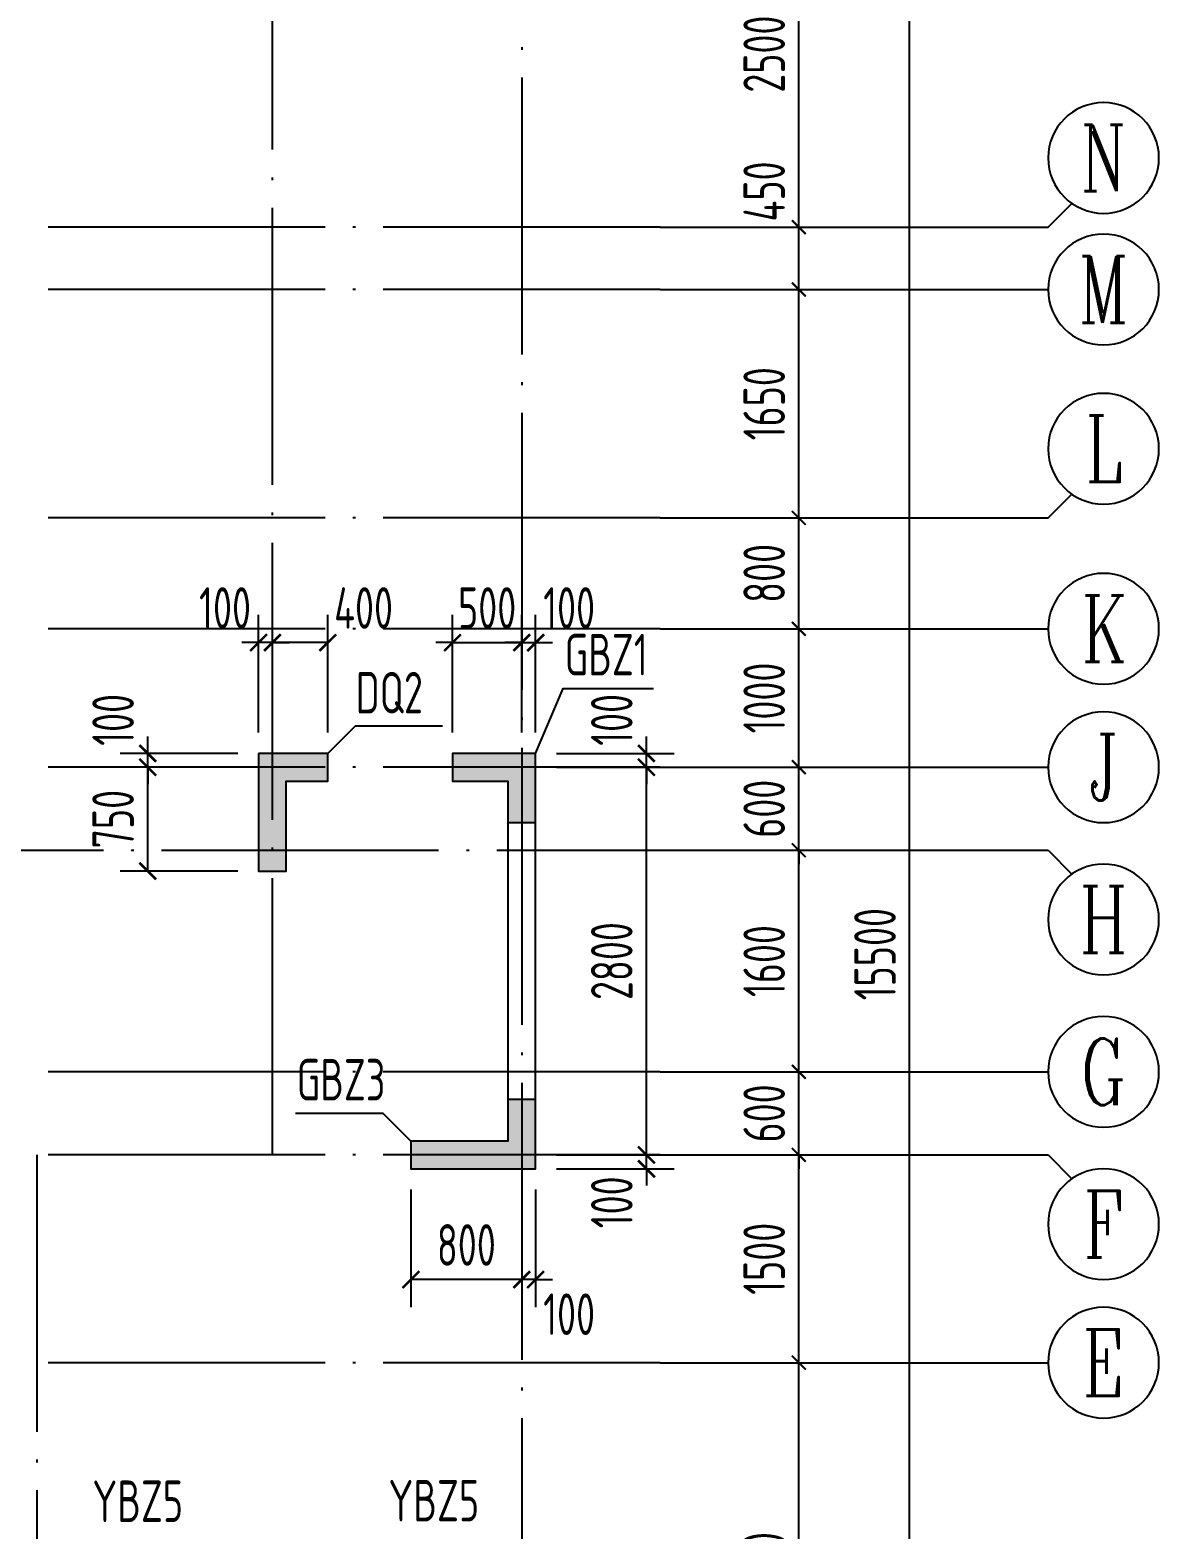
# Model space of a CAD drawing. Extents: x -1058961 to 23600, y -449123 to 2751847.
# Drawn here: x -398511 to -390361, y -45937 to -35105 of the extents above; entities that cross this region are included whole.
import ezdxf
from ezdxf.enums import TextEntityAlignment as Align

# ---------------------------------------------------------------- set-up
doc = ezdxf.new("R2010")
doc.units = 0
doc.header["$LTSCALE"] = 1000
doc.linetypes.add('DOTE', pattern=[2.42, 2, -0.2, 0.02, -0.2])
doc.layers.get('0').update_dxf_attribs({"linetype": 'CONTINUOUS'})
doc.layers.get('DEFPOINTS').update_dxf_attribs({"linetype": 'CONTINUOUS'})
for name, color, linetype in [('A-AXIS', 1, 'CONTINUOUS'), ('A-DOTE', 10, 'DOTE'), ('AXIS_NUM', 7, 'CONTINUOUS'), ('S-Q墙实线', 6, 'CONTINUOUS'), ('S-Q墙标注', 3, 'CONTINUOUS'), ('S-X详图填充', 252, 'CONTINUOUS'), ('S-X详图实线', 4, 'CONTINUOUS'), ('S-Y一般标注', 3, 'CONTINUOUS'), ('S-Z柱编号', 6, 'CONTINUOUS')]:
    doc.layers.add(name, color=color, linetype=linetype)
doc.styles.add('TSSD_Axis', font='complex.shx', dxfattribs={"width": 0.7, "bigfont": 'hztxt.shx'})
doc.styles.add('TSSD_DIMENSION', font='Tssdeng.shx', dxfattribs={"width": 0.7, "bigfont": 'tssdchn.shx'})
doc.styles.add('TSSD_REIN', font='tssdeng.shx', dxfattribs={"width": 0.7, "height": 300, "bigfont": 'tssdchn.shx'})
doc.styles.add('结构文字', font='zstxt.shx', dxfattribs={"width": 0.7, "bigfont": 'zshz.shx'})
doc.dimstyles.new('STRUCK', dxfattribs={"dimtxt": 400, "dimasz": 121, "dimexe": 200, "dimexo": 150, "dimgap": 115, "dimtad": 1, "dimdec": 0, "dimdsep": 46, "dimtxsty": '结构文字', "dimblk": 'ARCHTICK', "dimcen": 400, "dimclrd": 3, "dimclre": 3, "dimclrt": 7, "dimadec": 0, "dimazin": 0, "dimtfac": 1, "dimtdec": 0, "dimtix": 1, "dimtmove": 2, "dimatfit": 3, "dimldrblk": '_DIMX', "dimfxl": 0, "dimtolj": 1, "dimtzin": 0, "dimarcsym": 0})
doc.dimstyles.new('TSSD_100_100', dxfattribs={"dimtxt": 300, "dimasz": 100, "dimexe": 100, "dimexo": 250, "dimgap": 100, "dimtad": 1, "dimdec": 0, "dimzin": 0, "dimdsep": 46, "dimtxsty": 'TSSD_DIMENSION', "dimblk": 'ARCHTICK', "dimcen": 0, "dimdle": 100, "dimclrt": 7, "dimadec": 0, "dimazin": 0, "dimtfac": 1, "dimtdec": 0, "dimtix": 1, "dimtmove": 2, "dimatfit": 3, "dimldrblk": 'ARCHTICK', "dimfxl": 0, "dimtolj": 1, "dimtzin": 0, "dimarcsym": 0})

# ---------------------------------------------------------------- blocks, each defined once
blk = doc.blocks.new('ts_axno')
at = {"color": 0, "linetype": 'ByBlock', "lineweight": -2}
blk.add_circle((0, 0), 0.5, dxfattribs=at)
at = {"color": 0, "linetype": 'ByBlock', "lineweight": -2, "style": 'TSSD_Axis', "width": 0.7}
blk.add_attdef('A', text='', height=0.6, dxfattribs=at).set_placement((0, 0), align=Align.MIDDLE_CENTER)
blk = doc.blocks.new('_ArchTick')
at = {"color": 0, "linetype": 'ByBlock', "const_width": 0.15}
blk.add_lwpolyline([(-0.5, -0.5), (0.5, 0.5)], dxfattribs=at)
blk = doc.blocks.new('*D3182')
at = {"layer": 'DEFPOINTS', "color": 0}
for p in [(55600, 10900), (56600, 10900), (55600, 9400)]:
    blk.add_point(p, dxfattribs=at)
at = {"layer": 'S-Y一般标注', "color": 0, "lineweight": -2}
for p, q in [((56600, 9300), (56600, 11000)), ((55850, 10900), (56700, 10900)), ((55850, 9400), (56700, 9400))]:
    blk.add_line(p, q, dxfattribs=at)
at = {"layer": 'S-Y一般标注', "color": 0, "lineweight": -2, "xscale": 100, "yscale": 100, "zscale": 100}
for p, rotation in [((56600, 10900), 90), ((56600, 9400), 270)]:
    blk.add_blockref('_ArchTick', p, dxfattribs=dict(at, rotation=rotation))
at = {"layer": 'S-Y一般标注', "color": 7, "insert": (56350, 10150), "char_height": 300, "attachment_point": 5, "rotation": 90, "style": 'TSSD_DIMENSION'}
blk.add_mtext('\\A1;1500', dxfattribs=at)
blk = doc.blocks.new('*D3183')
at = {"layer": 'DEFPOINTS', "color": 0}
for p in [(55600, 11500), (56600, 11500), (55600, 10900)]:
    blk.add_point(p, dxfattribs=at)
at = {"layer": 'S-Y一般标注', "color": 0, "lineweight": -2}
for p, q in [((56600, 11500), (56600, 11600)), ((55850, 11500), (56700, 11500)), ((56600, 10900), (56600, 11500)), ((55850, 10900), (56700, 10900)), ((56600, 10900), (56600, 10800))]:
    blk.add_line(p, q, dxfattribs=at)
at = {"layer": 'S-Y一般标注', "color": 0, "lineweight": -2, "xscale": 100, "yscale": 100, "zscale": 100}
for p, rotation in [((56600, 11500), 270), ((56600, 10900), 90)]:
    blk.add_blockref('_ArchTick', p, dxfattribs=dict(at, rotation=rotation))
at = {"layer": 'S-Y一般标注', "color": 7, "insert": (56350, 11200), "char_height": 300, "attachment_point": 5, "rotation": 90, "style": 'TSSD_DIMENSION'}
blk.add_mtext('\\A1;600', dxfattribs=at)
blk = doc.blocks.new('*D3184')
at = {"layer": 'DEFPOINTS', "color": 0}
for p in [(55600, 13100), (56600, 13100), (55600, 11500)]:
    blk.add_point(p, dxfattribs=at)
at = {"layer": 'S-Y一般标注', "color": 0, "lineweight": -2}
for p, q in [((56600, 11400), (56600, 13200)), ((55850, 13100), (56700, 13100)), ((55850, 11500), (56700, 11500))]:
    blk.add_line(p, q, dxfattribs=at)
at = {"layer": 'S-Y一般标注', "color": 0, "lineweight": -2, "xscale": 100, "yscale": 100, "zscale": 100}
for p, rotation in [((56600, 13100), 90), ((56600, 11500), 270)]:
    blk.add_blockref('_ArchTick', p, dxfattribs=dict(at, rotation=rotation))
at = {"layer": 'S-Y一般标注', "color": 7, "insert": (56350, 12300), "char_height": 300, "attachment_point": 5, "rotation": 90, "style": 'TSSD_DIMENSION'}
blk.add_mtext('\\A1;1600', dxfattribs=at)
blk = doc.blocks.new('*D3185')
at = {"layer": 'DEFPOINTS', "color": 0}
for p in [(55600, 13700), (56600, 13700), (55600, 13100)]:
    blk.add_point(p, dxfattribs=at)
at = {"layer": 'S-Y一般标注', "color": 0, "lineweight": -2}
for p, q in [((56600, 13700), (56600, 13800)), ((55850, 13700), (56700, 13700)), ((56600, 13100), (56600, 13700)), ((55850, 13100), (56700, 13100)), ((56600, 13100), (56600, 13000))]:
    blk.add_line(p, q, dxfattribs=at)
at = {"layer": 'S-Y一般标注', "color": 0, "lineweight": -2, "xscale": 100, "yscale": 100, "zscale": 100}
for p, rotation in [((56600, 13700), 270), ((56600, 13100), 90)]:
    blk.add_blockref('_ArchTick', p, dxfattribs=dict(at, rotation=rotation))
at = {"layer": 'S-Y一般标注', "color": 7, "insert": (56350, 13400), "char_height": 300, "attachment_point": 5, "rotation": 90, "style": 'TSSD_DIMENSION'}
blk.add_mtext('\\A1;600', dxfattribs=at)
blk = doc.blocks.new('*D3186')
at = {"layer": 'DEFPOINTS', "color": 0}
for p in [(55600, 14700), (56600, 14700), (55600, 13700)]:
    blk.add_point(p, dxfattribs=at)
at = {"layer": 'S-Y一般标注', "color": 0, "lineweight": -2}
for p, q in [((56600, 13600), (56600, 14800)), ((55850, 14700), (56700, 14700)), ((55850, 13700), (56700, 13700))]:
    blk.add_line(p, q, dxfattribs=at)
at = {"layer": 'S-Y一般标注', "color": 0, "lineweight": -2, "xscale": 100, "yscale": 100, "zscale": 100}
for p, rotation in [((56600, 14700), 90), ((56600, 13700), 270)]:
    blk.add_blockref('_ArchTick', p, dxfattribs=dict(at, rotation=rotation))
at = {"layer": 'S-Y一般标注', "color": 7, "insert": (56350, 14200), "char_height": 300, "attachment_point": 5, "rotation": 90, "style": 'TSSD_DIMENSION'}
blk.add_mtext('\\A1;1000', dxfattribs=at)
blk = doc.blocks.new('*D3187')
at = {"layer": 'DEFPOINTS', "color": 0}
for p in [(55600, 20100), (57400, 20100), (55600, 4600)]:
    blk.add_point(p, dxfattribs=at)
at = {"layer": 'S-Y一般标注', "color": 0, "lineweight": -2}
for p, q in [((57400, 4500), (57400, 20200)), ((55850, 20100), (57500, 20100)), ((55850, 4600), (57500, 4600))]:
    blk.add_line(p, q, dxfattribs=at)
at = {"layer": 'S-Y一般标注', "color": 0, "lineweight": -2, "xscale": 100, "yscale": 100, "zscale": 100}
for p, rotation in [((57400, 20100), 90), ((57400, 4600), 270)]:
    blk.add_blockref('_ArchTick', p, dxfattribs=dict(at, rotation=rotation))
at = {"layer": 'S-Y一般标注', "color": 7, "insert": (57150, 12350), "char_height": 300, "attachment_point": 5, "rotation": 90, "style": 'TSSD_DIMENSION'}
blk.add_mtext('\\A1;15500', dxfattribs=at)
blk = doc.blocks.new('*D3188')
at = {"layer": 'DEFPOINTS', "color": 0}
for p in [(55600, 15500), (56600, 15500), (55600, 14700)]:
    blk.add_point(p, dxfattribs=at)
at = {"layer": 'S-Y一般标注', "color": 0, "lineweight": -2}
for p, q in [((56600, 14600), (56600, 15600)), ((55850, 15500), (56700, 15500)), ((55850, 14700), (56700, 14700))]:
    blk.add_line(p, q, dxfattribs=at)
at = {"layer": 'S-Y一般标注', "color": 0, "lineweight": -2, "xscale": 100, "yscale": 100, "zscale": 100}
for p, rotation in [((56600, 15500), 90), ((56600, 14700), 270)]:
    blk.add_blockref('_ArchTick', p, dxfattribs=dict(at, rotation=rotation))
at = {"layer": 'S-Y一般标注', "color": 7, "insert": (56350, 15100), "char_height": 300, "attachment_point": 5, "rotation": 90, "style": 'TSSD_DIMENSION'}
blk.add_mtext('\\A1;800', dxfattribs=at)
blk = doc.blocks.new('*D3189')
at = {"layer": 'DEFPOINTS', "color": 0}
for p in [(55600, 17600), (56600, 17600), (55600, 17150)]:
    blk.add_point(p, dxfattribs=at)
at = {"layer": 'S-Y一般标注', "color": 0, "lineweight": -2}
for p, q in [((56600, 17050), (56600, 17700)), ((55850, 17600), (56700, 17600)), ((55850, 17150), (56700, 17150))]:
    blk.add_line(p, q, dxfattribs=at)
at = {"layer": 'S-Y一般标注', "color": 0, "lineweight": -2, "xscale": 100, "yscale": 100, "zscale": 100}
for p, rotation in [((56600, 17600), 90), ((56600, 17150), 270)]:
    blk.add_blockref('_ArchTick', p, dxfattribs=dict(at, rotation=rotation))
at = {"layer": 'S-Y一般标注', "color": 7, "insert": (56350, 17858), "char_height": 300, "attachment_point": 5, "rotation": 90, "style": 'TSSD_DIMENSION'}
blk.add_mtext('\\A1;450', dxfattribs=at)
blk = doc.blocks.new('*D3190')
at = {"layer": 'DEFPOINTS', "color": 0}
for p in [(55600, 20100), (56600, 20100), (55600, 17600)]:
    blk.add_point(p, dxfattribs=at)
at = {"layer": 'S-Y一般标注', "color": 0, "lineweight": -2}
for p, q in [((56600, 17500), (56600, 20200)), ((55850, 20100), (56700, 20100)), ((55850, 17600), (56700, 17600))]:
    blk.add_line(p, q, dxfattribs=at)
at = {"layer": 'S-Y一般标注', "color": 0, "lineweight": -2, "xscale": 100, "yscale": 100, "zscale": 100}
for p, rotation in [((56600, 20100), 90), ((56600, 17600), 270)]:
    blk.add_blockref('_ArchTick', p, dxfattribs=dict(at, rotation=rotation))
at = {"layer": 'S-Y一般标注', "color": 7, "insert": (56350, 18850), "char_height": 300, "attachment_point": 5, "rotation": 90, "style": 'TSSD_DIMENSION'}
blk.add_mtext('\\A1;2500', dxfattribs=at)
blk = doc.blocks.new('*D3192')
at = {"layer": 'DEFPOINTS', "color": 0}
for p in [(55600, 9400), (56600, 9400), (55600, 6400)]:
    blk.add_point(p, dxfattribs=at)
at = {"layer": 'S-Y一般标注', "color": 0, "lineweight": -2}
for p, q in [((56600, 6300), (56600, 9500)), ((55850, 9400), (56700, 9400)), ((55850, 6400), (56700, 6400))]:
    blk.add_line(p, q, dxfattribs=at)
at = {"layer": 'S-Y一般标注', "color": 0, "lineweight": -2, "xscale": 100, "yscale": 100, "zscale": 100}
for p, rotation in [((56600, 9400), 90), ((56600, 6400), 270)]:
    blk.add_blockref('_ArchTick', p, dxfattribs=dict(at, rotation=rotation))
at = {"layer": 'S-Y一般标注', "color": 7, "insert": (56350, 7900), "char_height": 300, "attachment_point": 5, "rotation": 90, "style": 'TSSD_DIMENSION'}
blk.add_mtext('\\A1;3000', dxfattribs=at)
blk = doc.blocks.new('*D3193')
at = {"layer": 'DEFPOINTS', "color": 0}
for p in [(55600, 17150), (56600, 17150), (55600, 15500)]:
    blk.add_point(p, dxfattribs=at)
at = {"layer": 'S-Y一般标注', "color": 0, "lineweight": -2}
for p, q in [((56600, 15400), (56600, 17250)), ((55850, 17150), (56700, 17150)), ((55850, 15500), (56700, 15500))]:
    blk.add_line(p, q, dxfattribs=at)
at = {"layer": 'S-Y一般标注', "color": 0, "lineweight": -2, "xscale": 100, "yscale": 100, "zscale": 100}
for p, rotation in [((56600, 17150), 90), ((56600, 15500), 270)]:
    blk.add_blockref('_ArchTick', p, dxfattribs=dict(at, rotation=rotation))
at = {"layer": 'S-Y一般标注', "color": 7, "insert": (56350, 16325), "char_height": 300, "attachment_point": 5, "rotation": 90, "style": 'TSSD_DIMENSION'}
blk.add_mtext('\\A1;1650', dxfattribs=at)
blk = doc.blocks.new('*D488')
at = {"layer": 'DEFPOINTS', "color": 0}
for p in [(-394861, -43229), (-394861, -43329), (-394061, -43229)]:
    blk.add_point(p, dxfattribs=at)
at = {"layer": 'S-Q墙标注', "color": 3, "lineweight": -2}
for p, q in [((-394061, -43229), (-394061, -43108)), ((-394711, -43229), (-393861, -43229)), ((-394711, -43329), (-393861, -43329)), ((-394061, -43329), (-394061, -43229)), ((-394061, -43329), (-394061, -43450))]:
    blk.add_line(p, q, dxfattribs=at)
at = {"layer": 'S-Q墙标注', "color": 3, "lineweight": -2, "xscale": 121, "yscale": 121, "zscale": 121}
for p, rotation in [((-394061, -43229), 270), ((-394061, -43329), 90)]:
    blk.add_blockref('_ArchTick', p, dxfattribs=dict(at, rotation=rotation))
at = {"layer": 'S-Q墙标注', "color": 7, "insert": (-394311, -43571), "char_height": 300, "attachment_point": 5, "rotation": 90, "style": 'TSSD_REIN'}
blk.add_mtext('\\A1;100', dxfattribs=at)
blk = doc.blocks.new('_DIMX')
blk.add_line((-150, 0), (150, 0))
at = {"const_width": 50}
blk.add_lwpolyline([(-70, -70), (70, 70)], dxfattribs=at)
blk = doc.blocks.new('*D489')
at = {"layer": 'DEFPOINTS', "color": 0}
for p in [(-394861, -40429), (-394061, -40429), (-394861, -43229)]:
    blk.add_point(p, dxfattribs=at)
at = {"layer": 'S-Q墙标注', "color": 3, "lineweight": -2}
for p, q in [((-394711, -40429), (-393861, -40429)), ((-394061, -43229), (-394061, -40429)), ((-394711, -43229), (-393861, -43229))]:
    blk.add_line(p, q, dxfattribs=at)
at = {"layer": 'S-Q墙标注', "color": 3, "lineweight": -2, "xscale": 121, "yscale": 121, "zscale": 121}
for p, rotation in [((-394061, -40429), 90), ((-394061, -43229), 270)]:
    blk.add_blockref('_ArchTick', p, dxfattribs=dict(at, rotation=rotation))
at = {"layer": 'S-Q墙标注', "color": 7, "insert": (-394311, -41829), "char_height": 300, "attachment_point": 5, "rotation": 90, "style": 'TSSD_REIN'}
blk.add_mtext('\\A1;2800', dxfattribs=at)
blk = doc.blocks.new('*D490')
at = {"layer": 'DEFPOINTS', "color": 0}
for p in [(-394861, -40329), (-394061, -40329), (-394861, -40429)]:
    blk.add_point(p, dxfattribs=at)
at = {"layer": 'S-Q墙标注', "color": 3, "lineweight": -2}
for p, q in [((-394061, -40329), (-394061, -40208)), ((-394711, -40329), (-393861, -40329)), ((-394061, -40429), (-394061, -40329)), ((-394711, -40429), (-393861, -40429)), ((-394061, -40429), (-394061, -40550))]:
    blk.add_line(p, q, dxfattribs=at)
at = {"layer": 'S-Q墙标注', "color": 3, "lineweight": -2, "xscale": 121, "yscale": 121, "zscale": 121}
for p, rotation in [((-394061, -40329), 270), ((-394061, -40429), 90)]:
    blk.add_blockref('_ArchTick', p, dxfattribs=dict(at, rotation=rotation))
at = {"layer": 'S-Q墙标注', "color": 7, "insert": (-394311, -40087), "char_height": 300, "attachment_point": 5, "rotation": 90, "style": 'TSSD_REIN'}
blk.add_mtext('\\A1;100', dxfattribs=at)
blk = doc.blocks.new('*D491')
at = {"layer": 'DEFPOINTS', "color": 0}
for p in [(-394961, -43329), (-394861, -43329), (-394961, -44129)]:
    blk.add_point(p, dxfattribs=at)
at = {"layer": 'S-Q墙标注', "color": 3, "lineweight": -2}
for p, q in [((-394961, -43479), (-394961, -44329)), ((-394861, -43479), (-394861, -44329)), ((-394961, -44129), (-395082, -44129)), ((-394861, -44129), (-394961, -44129)), ((-394861, -44129), (-394740, -44129))]:
    blk.add_line(p, q, dxfattribs=at)
at = {"layer": 'S-Q墙标注', "color": 3, "lineweight": -2, "xscale": 121, "yscale": 121, "zscale": 121}
blk.add_blockref('_ArchTick', (-394961, -44129), dxfattribs=at)
at = {"layer": 'S-Q墙标注', "color": 3, "lineweight": -2, "xscale": 121, "yscale": 121, "zscale": 121, "rotation": 180}
blk.add_blockref('_ArchTick', (-394861, -44129), dxfattribs=at)
at = {"layer": 'S-Q墙标注', "color": 7, "insert": (-394619, -44379), "char_height": 300, "attachment_point": 5, "style": 'TSSD_REIN'}
blk.add_mtext('\\A1;100', dxfattribs=at)
blk = doc.blocks.new('*D492')
at = {"layer": 'DEFPOINTS', "color": 0}
for p in [(-395761, -43329), (-394961, -43329), (-395761, -44129)]:
    blk.add_point(p, dxfattribs=at)
at = {"layer": 'S-Q墙标注', "color": 3, "lineweight": -2}
for p, q in [((-395761, -43479), (-395761, -44329)), ((-394961, -43479), (-394961, -44329)), ((-394961, -44129), (-395761, -44129))]:
    blk.add_line(p, q, dxfattribs=at)
at = {"layer": 'S-Q墙标注', "color": 3, "lineweight": -2, "xscale": 121, "yscale": 121, "zscale": 121, "rotation": 180}
blk.add_blockref('_ArchTick', (-395761, -44129), dxfattribs=at)
at = {"layer": 'S-Q墙标注', "color": 3, "lineweight": -2, "xscale": 121, "yscale": 121, "zscale": 121}
blk.add_blockref('_ArchTick', (-394961, -44129), dxfattribs=at)
at = {"layer": 'S-Q墙标注', "color": 7, "insert": (-395361, -43879), "char_height": 300, "attachment_point": 5, "style": 'TSSD_REIN'}
blk.add_mtext('\\A1;800', dxfattribs=at)
blk = doc.blocks.new('*D495')
at = {"layer": 'DEFPOINTS', "color": 0}
for p in [(-394961, -39529), (-395461, -40329), (-394961, -40329)]:
    blk.add_point(p, dxfattribs=at)
at = {"layer": 'S-Q墙标注', "color": 3, "lineweight": -2}
for p, q in [((-395461, -40179), (-395461, -39329)), ((-394961, -40179), (-394961, -39329)), ((-395461, -39529), (-395582, -39529)), ((-395461, -39529), (-394961, -39529)), ((-394961, -39529), (-394840, -39529))]:
    blk.add_line(p, q, dxfattribs=at)
at = {"layer": 'S-Q墙标注', "color": 3, "lineweight": -2, "xscale": 121, "yscale": 121, "zscale": 121}
blk.add_blockref('_ArchTick', (-395461, -39529), dxfattribs=at)
at = {"layer": 'S-Q墙标注', "color": 3, "lineweight": -2, "xscale": 121, "yscale": 121, "zscale": 121, "rotation": 180}
blk.add_blockref('_ArchTick', (-394961, -39529), dxfattribs=at)
at = {"layer": 'S-Q墙标注', "color": 7, "insert": (-395211, -39279), "char_height": 300, "attachment_point": 5, "style": 'TSSD_REIN'}
blk.add_mtext('\\A1;500', dxfattribs=at)
blk = doc.blocks.new('*D496')
at = {"layer": 'DEFPOINTS', "color": 0}
for p in [(-394861, -39529), (-394961, -40329), (-394861, -40329)]:
    blk.add_point(p, dxfattribs=at)
at = {"layer": 'S-Q墙标注', "color": 3, "lineweight": -2}
for p, q in [((-394961, -40179), (-394961, -39329)), ((-394861, -40179), (-394861, -39329)), ((-394961, -39529), (-395082, -39529)), ((-394961, -39529), (-394861, -39529)), ((-394861, -39529), (-394740, -39529))]:
    blk.add_line(p, q, dxfattribs=at)
at = {"layer": 'S-Q墙标注', "color": 3, "lineweight": -2, "xscale": 121, "yscale": 121, "zscale": 121}
blk.add_blockref('_ArchTick', (-394961, -39529), dxfattribs=at)
at = {"layer": 'S-Q墙标注', "color": 3, "lineweight": -2, "xscale": 121, "yscale": 121, "zscale": 121, "rotation": 180}
blk.add_blockref('_ArchTick', (-394861, -39529), dxfattribs=at)
at = {"layer": 'S-Q墙标注', "color": 7, "insert": (-394619, -39279), "char_height": 300, "attachment_point": 5, "style": 'TSSD_REIN'}
blk.add_mtext('\\A1;100', dxfattribs=at)
blk = doc.blocks.new('*D507')
at = {"layer": 'DEFPOINTS', "color": 0}
for p in [(-397661, -40429), (-396861, -40429), (-396861, -41179)]:
    blk.add_point(p, dxfattribs=at)
at = {"layer": 'S-Q墙标注', "color": 3, "lineweight": -2}
for p, q in [((-397011, -40429), (-397861, -40429)), ((-397661, -41179), (-397661, -40429)), ((-397011, -41179), (-397861, -41179))]:
    blk.add_line(p, q, dxfattribs=at)
at = {"layer": 'S-Q墙标注', "color": 3, "lineweight": -2, "xscale": 121, "yscale": 121, "zscale": 121}
for p, rotation in [((-397661, -40429), 90), ((-397661, -41179), 270)]:
    blk.add_blockref('_ArchTick', p, dxfattribs=dict(at, rotation=rotation))
at = {"layer": 'S-Q墙标注', "color": 7, "insert": (-397911, -40804), "char_height": 300, "attachment_point": 5, "rotation": 90, "style": 'TSSD_REIN'}
blk.add_mtext('\\A1;750', dxfattribs=at)
blk = doc.blocks.new('*D508')
at = {"layer": 'DEFPOINTS', "color": 0}
for p in [(-397661, -40329), (-396861, -40329), (-396861, -40429)]:
    blk.add_point(p, dxfattribs=at)
at = {"layer": 'S-Q墙标注', "color": 3, "lineweight": -2}
for p, q in [((-397661, -40329), (-397661, -40208)), ((-397011, -40329), (-397861, -40329)), ((-397661, -40429), (-397661, -40329)), ((-397011, -40429), (-397861, -40429)), ((-397661, -40429), (-397661, -40550))]:
    blk.add_line(p, q, dxfattribs=at)
at = {"layer": 'S-Q墙标注', "color": 3, "lineweight": -2, "xscale": 121, "yscale": 121, "zscale": 121}
for p, rotation in [((-397661, -40329), 270), ((-397661, -40429), 90)]:
    blk.add_blockref('_ArchTick', p, dxfattribs=dict(at, rotation=rotation))
at = {"layer": 'S-Q墙标注', "color": 7, "insert": (-397911, -40087), "char_height": 300, "attachment_point": 5, "rotation": 90, "style": 'TSSD_REIN'}
blk.add_mtext('\\A1;100', dxfattribs=at)
blk = doc.blocks.new('*D509')
at = {"layer": 'DEFPOINTS', "color": 0}
for p in [(-396761, -39529), (-396761, -40329), (-396361, -40329)]:
    blk.add_point(p, dxfattribs=at)
at = {"layer": 'S-Q墙标注', "color": 3, "lineweight": -2}
for p, q in [((-396761, -40179), (-396761, -39329)), ((-396361, -40179), (-396361, -39329)), ((-396361, -39529), (-396761, -39529))]:
    blk.add_line(p, q, dxfattribs=at)
at = {"layer": 'S-Q墙标注', "color": 3, "lineweight": -2, "xscale": 121, "yscale": 121, "zscale": 121, "rotation": 180}
blk.add_blockref('_ArchTick', (-396761, -39529), dxfattribs=at)
at = {"layer": 'S-Q墙标注', "color": 3, "lineweight": -2, "xscale": 121, "yscale": 121, "zscale": 121}
blk.add_blockref('_ArchTick', (-396361, -39529), dxfattribs=at)
at = {"layer": 'S-Q墙标注', "color": 7, "insert": (-396103, -39279), "char_height": 300, "attachment_point": 5, "style": 'TSSD_REIN'}
blk.add_mtext('\\A1;400', dxfattribs=at)
blk = doc.blocks.new('*D510')
at = {"layer": 'DEFPOINTS', "color": 0}
for p in [(-396861, -39529), (-396861, -40329), (-396761, -40329)]:
    blk.add_point(p, dxfattribs=at)
at = {"layer": 'S-Q墙标注', "color": 3, "lineweight": -2}
for p, q in [((-396861, -40179), (-396861, -39329)), ((-396761, -40179), (-396761, -39329)), ((-396861, -39529), (-396982, -39529)), ((-396761, -39529), (-396861, -39529)), ((-396761, -39529), (-396640, -39529))]:
    blk.add_line(p, q, dxfattribs=at)
at = {"layer": 'S-Q墙标注', "color": 3, "lineweight": -2, "xscale": 121, "yscale": 121, "zscale": 121}
blk.add_blockref('_ArchTick', (-396861, -39529), dxfattribs=at)
at = {"layer": 'S-Q墙标注', "color": 3, "lineweight": -2, "xscale": 121, "yscale": 121, "zscale": 121, "rotation": 180}
blk.add_blockref('_ArchTick', (-396761, -39529), dxfattribs=at)
at = {"layer": 'S-Q墙标注', "color": 7, "insert": (-397103, -39279), "char_height": 300, "attachment_point": 5, "style": 'TSSD_REIN'}
blk.add_mtext('\\A1;100', dxfattribs=at)
blk = doc.blocks.new('20210726.16350016')
at = {"layer": 'A-AXIS'}
for p, q in [((58400, 17600), (58571.6, 17771.7)), ((55600, 17600), (58400, 17600)), ((55600, 17150), (58400, 17150)), ((58400, 15500), (58571.6, 15671.7)), ((55600, 15500), (58400, 15500)), ((55600, 14700), (58400, 14700)), ((55600, 13700), (58400, 13700)), ((55600, 13100.3), (58400, 13100.3)), ((58400, 13100.3), (58571.6, 12928.7)), ((55600, 11500), (58400, 11500)), ((55600, 10900), (58400, 10900)), ((58400, 10900), (58571.6, 10728.4)), ((55600, 9400), (58400, 9400))]:
    blk.add_line(p, q, dxfattribs=at)
at = {"layer": 'A-DOTE'}
for p, q in [((52800, 10900), (52800, 21100)), ((54600, 21100), (54600, 3600)), ((55600, 17600), (3600, 17600)), ((55600, 17150), (3600, 17150)), ((55600, 15500), (3600, 15500)), ((55600, 14700), (3600, 14700)), ((55600, 13700), (3600, 13700)), ((3600, 13100.3), (55600, 13100.3)), ((55600, 11500), (3600, 11500)), ((55600, 10900), (3600, 10900)), ((51100, 10900), (51100, 3600)), ((55600, 9400), (3600, 9400))]:
    blk.add_line(p, q, dxfattribs=at)
at = {"layer": 'A-AXIS'}
ref = blk.add_blockref('ts_axno', (58800, 18100), dxfattribs=dict(at, xscale=-800, yscale=800, zscale=800))
ref.add_attrib('G', 'N', dxfattribs={"layer": 'AXIS_NUM', "height": 480, "style": 'TSSD_Axis', "width": 0.7}).set_placement((58800, 18100), align=Align.MIDDLE_CENTER)
ref = blk.add_blockref('ts_axno', (58800, 17150), dxfattribs=dict(at, xscale=-800, yscale=800, zscale=800, rotation=359.9999999999997))
ref.add_attrib('G', 'M', dxfattribs={"layer": 'AXIS_NUM', "height": 480, "rotation": 360, "style": 'TSSD_Axis', "width": 0.7}).set_placement((58800, 17150), align=Align.MIDDLE_CENTER)
ref = blk.add_blockref('ts_axno', (58800, 16000), dxfattribs=dict(at, xscale=-800, yscale=800, zscale=800))
ref.add_attrib('G', 'L', dxfattribs={"layer": 'AXIS_NUM', "height": 480, "style": 'TSSD_Axis', "width": 0.7}).set_placement((58800, 16000), align=Align.MIDDLE_CENTER)
ref = blk.add_blockref('ts_axno', (58800, 14700), dxfattribs=dict(at, xscale=-800, yscale=800, zscale=800))
ref.add_attrib('G', 'K', dxfattribs={"layer": 'AXIS_NUM', "height": 480, "style": 'TSSD_Axis', "width": 0.7}).set_placement((58800, 14700), align=Align.MIDDLE_CENTER)
ref = blk.add_blockref('ts_axno', (58800, 13700), dxfattribs=dict(at, xscale=-800, yscale=800, zscale=800))
ref.add_attrib('G', 'J', dxfattribs={"layer": 'AXIS_NUM', "height": 480, "style": 'TSSD_Axis', "width": 0.7}).set_placement((58800, 13700), align=Align.MIDDLE_CENTER)
ref = blk.add_blockref('ts_axno', (58800, 12600.3), dxfattribs=dict(at, xscale=-800, yscale=800, zscale=800))
ref.add_attrib('C', 'H', dxfattribs={"layer": 'AXIS_NUM', "height": 480, "style": 'TSSD_Axis', "width": 0.7}).set_placement((58800, 12600.3), align=Align.MIDDLE_CENTER)
ref = blk.add_blockref('ts_axno', (58800, 11500), dxfattribs=dict(at, xscale=-800, yscale=800, zscale=800))
ref.add_attrib('D', 'G', dxfattribs={"layer": 'AXIS_NUM', "height": 480, "style": 'TSSD_Axis', "width": 0.7}).set_placement((58800, 11500), align=Align.MIDDLE_CENTER)
ref = blk.add_blockref('ts_axno', (58800, 10400), dxfattribs=dict(at, xscale=-800, yscale=800, zscale=800))
ref.add_attrib('C', 'F', dxfattribs={"layer": 'AXIS_NUM', "height": 480, "style": 'TSSD_Axis', "width": 0.7}).set_placement((58800, 10400), align=Align.MIDDLE_CENTER)
ref = blk.add_blockref('ts_axno', (58800, 9400), dxfattribs=dict(at, xscale=-800, yscale=800, zscale=800))
ref.add_attrib('B', 'E', dxfattribs={"layer": 'AXIS_NUM', "height": 480, "style": 'TSSD_Axis', "width": 0.7}).set_placement((58800, 9400), align=Align.MIDDLE_CENTER)
at = {"layer": 'S-Y一般标注'}
for base, p1, p2, picture, middle in [((57400, 20100), (55600, 4600), (55600, 20100), '*D3187', (57150, 12350)), ((56600, 20100), (55600, 17600), (55600, 20100), '*D3190', (56350, 18850)), ((56600, 17150), (55600, 15500), (55600, 17150), '*D3193', (56350, 16325)), ((56600, 15500), (55600, 14700), (55600, 15500), '*D3188', (56350, 15100)), ((56600, 14700), (55600, 13700), (55600, 14700), '*D3186', (56350, 14200)), ((56600, 13700), (55600, 13100.3), (55600, 13700), '*D3185', (56350, 13400.2)), ((56600, 13100.3), (55600, 11500), (55600, 13100.3), '*D3184', (56350, 12300.2)), ((56600, 11500), (55600, 10900), (55600, 11500), '*D3183', (56350, 11200)), ((56600, 10900), (55600, 9400), (55600, 10900), '*D3182', (56350, 10150)), ((56600, 9400), (55600, 6400), (55600, 9400), '*D3192', (56350, 7900))]:
    dim = blk.add_linear_dim(base=base, p1=p1, p2=p2, angle=90, dimstyle='TSSD_100_100', dxfattribs=at)
    dim.commit()
    dim.dimension.update_dxf_attribs({"geometry": picture, "text_midpoint": middle})
dim = blk.add_linear_dim(base=(56600, 17600), p1=(55600, 17150), p2=(55600, 17600), angle=90, dimstyle='TSSD_100_100', dxfattribs=at)
dim.commit()
dim.dimension.update_dxf_attribs({"geometry": '*D3189', "text_midpoint": (56350, 17858.1), "dimtype": 160})

msp = doc.modelspace()

# ---------------------------------------------------------------- hatches: boundary and pattern name
at = {"layer": 'S-X详图填充'}
h = msp.add_hatch(color=256, dxfattribs=at)
h.dxf.hatch_style = 1
h.paths.add_polyline_path([(-396860.88, -40328.88), (-396860.88, -41178.86), (-396660.88, -41178.86), (-396660.88, -40528.88), (-396360.96, -40528.88), (-396360.96, -40328.88)])
h = msp.add_hatch(color=256, dxfattribs=at)
h.dxf.hatch_style = 1
h.paths.add_polyline_path([(-395060.87, -40828.88), (-394860.87, -40828.88), (-394860.87, -40328.88), (-395460.86, -40328.88), (-395460.86, -40528.88), (-395060.87, -40528.88)])
h = msp.add_hatch(color=256, dxfattribs=at)
h.dxf.hatch_style = 1
h.paths.add_polyline_path([(-394860.87, -42828.88), (-395060.87, -42828.88), (-395060.87, -43128.88), (-395760.87, -43128.88), (-395760.87, -43328.88), (-394860.87, -43328.88)])

# ---------------------------------------------------------------- linework, layer by layer
at = {"layer": 'S-Q墙实线'}
for points in [[(-396860.88, -40328.88), (-396860.88, -41178.86), (-396660.88, -41178.86), (-396660.88, -40528.88), (-396360.96, -40528.88), (-396360.96, -40328.88)], [(-395060.87, -43128.88), (-395760.87, -43128.88), (-395760.87, -43328.88), (-394860.87, -43328.88), (-394860.87, -40328.88), (-395460.86, -40328.88), (-395460.86, -40528.88), (-395060.87, -40528.88)]]:
    msp.add_lwpolyline(points, close=True, dxfattribs=at)
at = {"layer": 'S-X详图实线'}
for points in [[(-396860.88, -40328.88), (-396860.88, -41178.86), (-396660.88, -41178.86), (-396660.88, -40528.88), (-396360.96, -40528.88), (-396360.96, -40328.88), (-396860.88, -40328.88)], [(-395060.87, -40828.88), (-394860.87, -40828.88), (-394860.87, -40328.88), (-395460.86, -40328.88), (-395460.86, -40528.88), (-395060.87, -40528.88), (-395060.87, -40828.88)], [(-394860.87, -42828.88), (-395060.87, -42828.88), (-395060.87, -43128.88), (-395760.87, -43128.88), (-395760.87, -43328.88), (-394860.87, -43328.88), (-394860.87, -42828.88)]]:
    msp.add_lwpolyline(points, close=True, dxfattribs=at)
at = {"layer": 'S-Z柱编号', "color": 7}
for points in [[(-394860.86, -40328.88), (-394660.86, -39860.06), (-394009.29, -39860.06)], [(-396360.96, -40328.88), (-396160.96, -40128.88), (-395533.49, -40128.88)], [(-395760.87, -43128.88), (-395960.87, -42928.88), (-396593.95, -42928.88)]]:
    msp.add_lwpolyline(points, dxfattribs=at)

# ---------------------------------------------------------------- block references
at = {"layer": 'A-DOTE'}
msp.add_blockref('20210726.16350016', (-449560.87, -54128.93), dxfattribs=at)

# ---------------------------------------------------------------- texts
at = {"layer": 'S-Z柱编号', "color": 7, "style": 'TSSD_REIN', "width": 0.7}
for s, p in [('GBZ1', (-394651.02, -39855.58)), ('DQ2', (-396159.09, -40130.6)), ('GBZ3', (-396585.6, -42925.38)), ('YBZ5', (-398060.88, -45969.6)), ('YBZ5', (-395923.7, -45965.18))]:
    msp.add_text(s, height=300, dxfattribs=at).set_placement(p, align=Align.BOTTOM_LEFT)

# ---------------------------------------------------------------- dimensions: what is measured, and where the dimension line sits
at = {"layer": 'S-Q墙标注'}
for base, p1, p2, angle, picture, middle in [((-396860.88, -39528.88), (-396760.87, -40328.88), (-396860.88, -40328.88), 180, '*D510', (-397102.8, -39278.88)), ((-396760.87, -39528.88), (-396360.96, -40328.88), (-396760.87, -40328.88), 180, '*D509', (-396102.88, -39278.88)), ((-397660.88, -40328.88), (-396860.88, -40428.88), (-396860.88, -40328.88), 90, '*D508', (-397910.88, -40086.96)), ((-394060.86, -40328.88), (-394860.86, -40428.88), (-394860.86, -40328.88), 90, '*D490', (-394310.86, -40086.96)), ((-394060.86, -43228.88), (-394860.86, -43328.88), (-394860.86, -43228.88), 90, '*D488', (-394310.86, -43570.8)), ((-394960.87, -44128.88), (-394860.86, -43328.88), (-394960.87, -43328.88), 180, '*D491', (-394618.94, -44378.88))]:
    dim = msp.add_linear_dim(base=base, p1=p1, p2=p2, angle=angle, dimstyle='STRUCK', override={"dimtxt": 300, "dimgap": 100, "dimtxsty": 'TSSD_REIN'}, dxfattribs=at)
    dim.commit()
    dim.dimension.update_dxf_attribs({"geometry": picture, "text_midpoint": middle, "dimtype": 160})
dim = msp.add_linear_dim(base=(-394960.87, -39528.88), p1=(-395460.86, -40328.88), p2=(-394960.87, -40328.88), dimstyle='STRUCK', override={"dimtxt": 300, "dimgap": 100, "dimtxsty": 'TSSD_REIN'}, dxfattribs=at)
dim.commit()
dim.dimension.update_dxf_attribs({"geometry": '*D495', "text_midpoint": (-395210.86, -39278.88)})
dim = msp.add_linear_dim(base=(-394860.86, -39528.88), p1=(-394960.87, -40328.88), p2=(-394860.86, -40328.88), dimstyle='STRUCK', override={"dimtxt": 300, "dimgap": 100, "dimtxsty": 'TSSD_REIN'}, dxfattribs=at)
dim.commit()
dim.dimension.update_dxf_attribs({"geometry": '*D496', "text_midpoint": (-394618.93, -39278.88), "dimtype": 160})
for base, p1, p2, angle, picture, middle in [((-397660.88, -40428.88), (-396860.88, -41178.86), (-396860.88, -40428.88), 90, '*D507', (-397910.88, -40803.87)), ((-394060.86, -40428.88), (-394860.86, -43228.88), (-394860.86, -40428.88), 90, '*D489', (-394310.86, -41828.88)), ((-395760.87, -44128.88), (-394960.87, -43328.88), (-395760.87, -43328.88), 180, '*D492', (-395360.87, -43878.88))]:
    dim = msp.add_linear_dim(base=base, p1=p1, p2=p2, angle=angle, dimstyle='STRUCK', override={"dimtxt": 300, "dimgap": 100, "dimtxsty": 'TSSD_REIN'}, dxfattribs=at)
    dim.commit()
    dim.dimension.update_dxf_attribs({"geometry": picture, "text_midpoint": middle})

doc.saveas('drawing.dxf')
